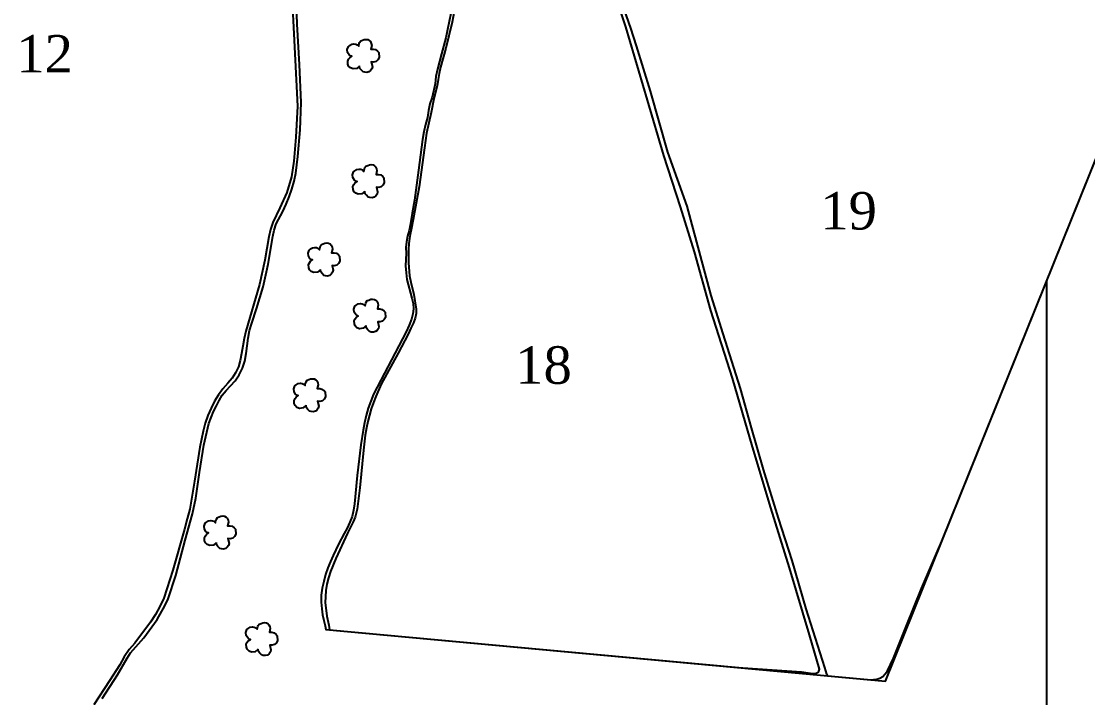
# Model space of a CAD drawing. Extents: x 736225 to 741536, y 7840815 to 7848326.
# Drawn here: x 739096 to 740036, y 7844196 to 7844792 of the extents above; entities that cross this region are included whole.
import ezdxf
from ezdxf.enums import TextEntityAlignment as Align

# ---------------------------------------------------------------- set-up
doc = ezdxf.new("R2010")
doc.units = 0
doc.header["$LTSCALE"] = 0.6
doc.linetypes.add('CONTINUO', pattern=[0])
for name, color, linetype in [('0114001311', 1, 'Continuous'), ('0114001311012', 5, 'Continuous'), ('0114001311018', 5, 'Continuous'), ('0114001311019', 5, 'Continuous'), ('_SIMBOLO ARVORE', 118, 'Continuous'), ('MALHA', 8, 'Continuous'), ('TEXTO_NUN_TAL', 7, 'Continuous')]:
    doc.layers.add(name, color=color, linetype=linetype)
doc.styles.add('AREAS', font='times.ttf')

msp = doc.modelspace()

# ---------------------------------------------------------------- linework, layer by layer
at = {"layer": '0114001311'}
for points in [[(739476.29, 7844806.38), (739473.37, 7844792.21), (739471.9, 7844785.07), (739470.37, 7844777.82), (739466.63, 7844763.67), (739462.96, 7844750.38), (739461.73, 7844743.85), (739461.07, 7844737.44), (739458.25, 7844725.56), (739456.42, 7844719.75), (739455.24, 7844713.79), (739454.34, 7844707.73), (739452.58, 7844701.52), (739451, 7844694.91), (739449.86, 7844688.21), (739446.47, 7844661.12), (739442.77, 7844634.95), (739440.78, 7844623.45), (739439.11, 7844612.7), (739437.97, 7844607.96), (739436.6, 7844603.07), (739435.67, 7844598.01), (739435.23, 7844593.11), (739435.58, 7844588.11), (739434.96, 7844576.9), (739435.36, 7844570.91), (739436.08, 7844564.86), (739440.46, 7844548.46), (739441.66, 7844543.67), (739441.85, 7844539.16), (739441.34, 7844534.81), (739440.02, 7844530.1), (739438.07, 7844524.76), (739435.43, 7844518.87), (739432.31, 7844512.6), (739406.58, 7844463.98), (739402.04, 7844451.61), (739400.33, 7844445.2), (739398.88, 7844438.74), (739397.65, 7844432.24), (739395.56, 7844419.23), (739392.31, 7844392.36), (739389.82, 7844367.29), (739389.05, 7844361.71), (739387.76, 7844356.23), (739385.76, 7844350.98), (739383.39, 7844345.8), (739380.87, 7844341), (739375.73, 7844331.62), (739371.22, 7844321.82), (739368.78, 7844316.57), (739366.53, 7844310.95), (739364.53, 7844305.07), (739362.89, 7844298.98), (739361.49, 7844292.84), (739360.63, 7844286.74), (739360.64, 7844280.64), (739361.04, 7844274.84), (739361.84, 7844269.42), (739362.91, 7844264.36), (739364.06, 7844259.76), (739364.77, 7844256.58), (739857.78, 7844210.98), (740105.22, 7844825.03)], [(739167.51, 7844195.88), (739181.16, 7844216.51), (739189.74, 7844231.33), (739192.6, 7844235.98), (739204.29, 7844249.31), (739216.19, 7844265.48), (739222.91, 7844277.36), (739225.63, 7844283.51), (739232.43, 7844304.14), (739240.79, 7844335.36), (739247.17, 7844358.31), (739250.18, 7844372.25), (739253.23, 7844394.8), (739257.3, 7844418.83), (739261.63, 7844437.94), (739263.6, 7844443.42), (739265.82, 7844448.55), (739268.3, 7844453.48), (739270.83, 7844458.31), (739273.48, 7844462.9), (739276.75, 7844467.17), (739280.73, 7844471.21), (739284.76, 7844475.61), (739288.19, 7844480.9), (739291.14, 7844486.79), (739293.3, 7844493.1), (739294.51, 7844499.67), (739295.25, 7844506.46), (739296.23, 7844513.23), (739297.52, 7844519.89), (739299.34, 7844526.38), (739303.63, 7844539.18), (739309.32, 7844558.36), (739312.54, 7844571.69), (739313.94, 7844578.41), (739318.09, 7844602.75), (739319.11, 7844608.54), (739320.8, 7844614.01), (739326.72, 7844624.97), (739329.6, 7844631.22), (739332.32, 7844637.68), (739334.72, 7844644.44), (739336.64, 7844651.48), (739338.16, 7844658.68), (739339.95, 7844673.36), (739342.21, 7844696.72), (739342.97, 7844721.03), (739341.52, 7844754.51), (739339.45, 7844789.8), (739338.5, 7844815.8)]]:
    msp.add_lwpolyline(points, dxfattribs=at)
at = {"layer": '0114001311012'}
msp.add_lwpolyline([(739333.48, 7844839.32), (739336.51, 7844781.31), (739339.62, 7844717.76), (739338.37, 7844690.21), (739336.47, 7844669.23), (739334.32, 7844655.29), (739330.2, 7844641.7), (739324.13, 7844628.12), (739317.92, 7844615.01), (739315.84, 7844609.03), (739314.43, 7844602.57), (739311.01, 7844582.01), (739306.16, 7844560.43), (739294.14, 7844519.53), (739292.76, 7844512.83), (739291.49, 7844506.18), (739290.46, 7844499.71), (739289.31, 7844493.57), (739287.6, 7844487.92), (739285.18, 7844482.8), (739282.1, 7844478.07), (739278.23, 7844473.53), (739274.05, 7844468.7), (739270.03, 7844463.44), (739266.54, 7844457.67), (739263.56, 7844451.57), (739260.83, 7844445.07), (739258.5, 7844438.27), (739256.54, 7844431.34), (739253.63, 7844417.24), (739249.09, 7844387.25), (739244.77, 7844362.71), (739242.52, 7844353.99), (739240.07, 7844345.07), (739229.9, 7844308.78), (739221.99, 7844284.14), (739218.42, 7844276.77), (739214.48, 7844269.7), (739210.23, 7844262.88), (739196.29, 7844244.43), (739191.51, 7844238.84), (739187.07, 7844232.57), (739183.17, 7844225.53), (739173.96, 7844211.26), (739160.16, 7844190.02)], dxfattribs=at)
at = {"layer": '0114001311018'}
msp.add_lwpolyline([(739479.53, 7844810.51), (739475.95, 7844791.8), (739470.33, 7844768.75), (739465.7, 7844751.92), (739464.42, 7844746.47), (739463.66, 7844741.09), (739462.91, 7844735.62), (739459.77, 7844724.17), (739457.61, 7844712.04), (739453.52, 7844693.9), (739451.72, 7844681.02), (739447.06, 7844646.54), (739441.74, 7844617.68), (739440.26, 7844610.13), (739439, 7844604.64), (739438.37, 7844601.01), (739437.86, 7844596.59), (739437.53, 7844591.29), (739437.66, 7844579.72), (739438.5, 7844568.03), (739439.6, 7844562.54), (739442.31, 7844551.84), (739444.41, 7844538.93), (739444.24, 7844535.07), (739443.41, 7844530.99), (739441.8, 7844526.74), (739439.7, 7844522.08), (739437.22, 7844516.74), (739428.51, 7844499.91), (739413.38, 7844472.79), (739408.61, 7844461.91), (739406.55, 7844456.42), (739404.65, 7844450.87), (739401.66, 7844439.84), (739400.47, 7844434.13), (739399.48, 7844427.84), (739397.88, 7844414.6), (739394.65, 7844381.38), (739392.28, 7844362.46), (739391.49, 7844359.11), (739390.44, 7844355.61), (739388.83, 7844351.46), (739386.54, 7844346.58), (739383.87, 7844341.38), (739373.45, 7844319.12), (739368.93, 7844307.62), (739367.04, 7844301.93), (739365.68, 7844296.49), (739364.75, 7844290.89), (739364.28, 7844285.41), (739364.2, 7844280.33), (739365.66, 7844268.33), (739367.23, 7844260.3), (739367.9, 7844256.29), (739725.47, 7844223.22), (739731.98, 7844222.85), (739783.84, 7844219.13), (739791.86, 7844218.1), (739794.51, 7844217.87), (739796.78, 7844218.12), (739798.33, 7844218.92), (739799.14, 7844219.84), (739799.74, 7844221.55), (739790.86, 7844251.9), (739773.33, 7844311.01), (739756.84, 7844363.73), (739740.52, 7844417.4), (739723.05, 7844478.03), (739703.77, 7844537.65), (739689.63, 7844589.42), (739677.13, 7844628.86), (739662.62, 7844674.27), (739648.23, 7844723.05), (739628.99, 7844787.62), (739612.4, 7844837.48)], dxfattribs=at)
at = {"layer": '0114001311019'}
msp.add_lwpolyline([(739625.31, 7844808.94), (739633.26, 7844786.26), (739638.15, 7844770.9), (739650.36, 7844730.75), (739665.67, 7844677.08), (739682.8, 7844629.46), (739694.42, 7844585.83), (739704.02, 7844550.77), (739714.52, 7844516.91), (739729.87, 7844468.8), (739739.31, 7844434.13), (739749.9, 7844397.42), (739763.22, 7844354.67), (739775.36, 7844317.45), (739787.74, 7844274.79), (739803.98, 7844222.99), (739805.76, 7844217.27), (739806.74, 7844215.7), (739844.82, 7844212.18), (739847.15, 7844212.35), (739850.19, 7844212.75), (739852.92, 7844213.67), (739855.4, 7844215.16), (739857.65, 7844217.38), (739859.58, 7844220.12), (739864.88, 7844231.41), (739875.9, 7844259.27), (739889.56, 7844292.57), (739902.83, 7844323.45), (739907.53, 7844334.44), (740104.35, 7844822.87)], dxfattribs=at)
at = {"layer": '_SIMBOLO ARVORE', "color": 3, "linetype": 'CONTINUO'}
for points in [[(739394.37, 7844752.92, 0), (739391.85, 7844750.8, 0), (739388.66, 7844750.43, 0), (739386.38, 7844751.32, 0), (739384.76, 7844752.91, 0), (739384.1, 7844754.73, 0), (739383.92, 7844757.41, 0), (739384.79, 7844759.11, 0), (739385.71, 7844760.36, 0), (739387.55, 7844761.61, 0), (739386.38, 7844761.98, 0), (739385.22, 7844762.94, 0), (739383.86, 7844765.08, 0), (739383.62, 7844767.62, 0), (739384.6, 7844770.28, 0), (739385.63, 7844771.23, 0), (739387.5, 7844772.37, 0), (739389.48, 7844772.64, 0), (739391.05, 7844772.41, 0), (739392.3, 7844771.84, 0), (739393.66, 7844770.62, 0), (739394.07, 7844772.95, 0), (739394.42, 7844773.88, 0), (739395.44, 7844775.17, 0), (739396.96, 7844775.73, 0), (739398.44, 7844776.38, 0), (739400.11, 7844776.54, 0), (739401.68, 7844776.31, 0), (739402.96, 7844775.63, 0), (739403.91, 7844774.61, 0), (739404.75, 7844772.96, 0), (739405.07, 7844771.13, 0), (739404.32, 7844767.87, 0), (739406.6, 7844767.91, 0), (739408.49, 7844767.45, 0), (739410.27, 7844766.04, 0), (739411.26, 7844764.91, 0), (739411.53, 7844760.43, 0), (739410.43, 7844758.42, 0), (739408.96, 7844757.08, 0), (739406.66, 7844756.46, 0), (739404.64, 7844756.64, 0), (739405.72, 7844752.45, 0), (739405.23, 7844750.66, 0), (739404.02, 7844748.96, 0), (739402.68, 7844747.89, 0), (739400.79, 7844747.43, 0), (739398.91, 7844747.54, 0), (739397.5, 7844747.94, 0), (739395.88, 7844749.53, 0), (739394.78, 7844750.96, 0), (739394.45, 7844753.13, 0)], [(739398.97, 7844642.5, 0), (739396.46, 7844640.39, 0), (739393.26, 7844640.02, 0), (739390.98, 7844640.91, 0), (739389.37, 7844642.5, 0), (739388.7, 7844644.32, 0), (739388.52, 7844647, 0), (739389.39, 7844648.7, 0), (739390.31, 7844649.95, 0), (739392.15, 7844651.2, 0), (739390.98, 7844651.57, 0), (739389.83, 7844652.53, 0), (739388.47, 7844654.67, 0), (739388.22, 7844657.21, 0), (739389.2, 7844659.87, 0), (739390.23, 7844660.82, 0), (739392.11, 7844661.96, 0), (739394.08, 7844662.23, 0), (739395.65, 7844662, 0), (739396.9, 7844661.43, 0), (739398.27, 7844660.21, 0), (739398.67, 7844662.54, 0), (739399.02, 7844663.47, 0), (739400.04, 7844664.76, 0), (739401.56, 7844665.32, 0), (739403.04, 7844665.97, 0), (739404.71, 7844666.13, 0), (739406.29, 7844665.9, 0), (739407.57, 7844665.22, 0), (739408.52, 7844664.2, 0), (739409.35, 7844662.55, 0), (739409.68, 7844660.72, 0), (739408.92, 7844657.46, 0), (739411.2, 7844657.5, 0), (739413.09, 7844657.04, 0), (739414.87, 7844655.63, 0), (739415.86, 7844654.5, 0), (739416.13, 7844650.02, 0), (739415.03, 7844648.01, 0), (739413.57, 7844646.67, 0), (739411.27, 7844646.05, 0), (739409.25, 7844646.23, 0), (739410.33, 7844642.04, 0), (739409.83, 7844640.25, 0), (739408.62, 7844638.55, 0), (739407.29, 7844637.48, 0), (739405.39, 7844637.02, 0), (739403.51, 7844637.13, 0), (739402.1, 7844637.53, 0), (739400.48, 7844639.12, 0), (739399.39, 7844640.55, 0), (739399.05, 7844642.72, 0)], [(739359.84, 7844573.5, 0), (739357.33, 7844571.39, 0), (739354.13, 7844571.02, 0), (739351.85, 7844571.9, 0), (739350.24, 7844573.49, 0), (739349.57, 7844575.31, 0), (739349.39, 7844578, 0), (739350.26, 7844579.69, 0), (739351.18, 7844580.95, 0), (739353.02, 7844582.19, 0), (739351.85, 7844582.57, 0), (739350.7, 7844583.52, 0), (739349.34, 7844585.66, 0), (739349.09, 7844588.21, 0), (739350.07, 7844590.86, 0), (739351.1, 7844591.81, 0), (739352.98, 7844592.96, 0), (739354.95, 7844593.22, 0), (739356.53, 7844593, 0), (739357.77, 7844592.42, 0), (739359.14, 7844591.2, 0), (739359.55, 7844593.53, 0), (739359.89, 7844594.46, 0), (739360.91, 7844595.75, 0), (739362.43, 7844596.31, 0), (739363.91, 7844596.97, 0), (739365.58, 7844597.12, 0), (739367.16, 7844596.9, 0), (739368.44, 7844596.22, 0), (739369.39, 7844595.19, 0), (739370.22, 7844593.55, 0), (739370.55, 7844591.72, 0), (739369.79, 7844588.46, 0), (739372.07, 7844588.49, 0), (739373.96, 7844588.04, 0), (739375.75, 7844586.63, 0), (739376.73, 7844585.5, 0), (739377, 7844581.01, 0), (739375.9, 7844579, 0), (739374.44, 7844577.66, 0), (739372.14, 7844577.05, 0), (739370.12, 7844577.22, 0), (739371.2, 7844573.03, 0), (739370.7, 7844571.25, 0), (739369.49, 7844569.54, 0), (739368.16, 7844568.48, 0), (739366.26, 7844568.01, 0), (739364.38, 7844568.13, 0), (739362.97, 7844568.53, 0), (739361.36, 7844570.11, 0), (739360.26, 7844571.54, 0), (739359.92, 7844573.71, 0)], [(739400.12, 7844524.04, 0), (739397.61, 7844521.93, 0), (739394.41, 7844521.56, 0), (739392.13, 7844522.45, 0), (739390.52, 7844524.04, 0), (739389.85, 7844525.86, 0), (739389.67, 7844528.54, 0), (739390.54, 7844530.24, 0), (739391.46, 7844531.49, 0), (739393.3, 7844532.74, 0), (739392.13, 7844533.11, 0), (739390.98, 7844534.07, 0), (739389.62, 7844536.21, 0), (739389.37, 7844538.75, 0), (739390.35, 7844541.41, 0), (739391.38, 7844542.36, 0), (739393.26, 7844543.5, 0), (739395.23, 7844543.77, 0), (739396.81, 7844543.54, 0), (739398.05, 7844542.97, 0), (739399.42, 7844541.75, 0), (739399.83, 7844544.08, 0), (739400.17, 7844545.01, 0), (739401.19, 7844546.3, 0), (739402.71, 7844546.86, 0), (739404.19, 7844547.51, 0), (739405.86, 7844547.67, 0), (739407.44, 7844547.44, 0), (739408.72, 7844546.76, 0), (739409.67, 7844545.74, 0), (739410.5, 7844544.09, 0), (739410.83, 7844542.26, 0), (739410.07, 7844539, 0), (739412.35, 7844539.04, 0), (739414.24, 7844538.58, 0), (739416.03, 7844537.17, 0), (739417.01, 7844536.04, 0), (739417.28, 7844531.55, 0), (739416.18, 7844529.55, 0), (739414.72, 7844528.21, 0), (739412.42, 7844527.59, 0), (739410.4, 7844527.77, 0), (739411.48, 7844523.58, 0), (739410.98, 7844521.79, 0), (739409.77, 7844520.09, 0), (739408.44, 7844519.02, 0), (739406.54, 7844518.56, 0), (739404.66, 7844518.67, 0), (739403.25, 7844519.07, 0), (739401.64, 7844520.66, 0), (739400.54, 7844522.09, 0), (739400.2, 7844524.26, 0)], [(739347.18, 7844453.89, 0), (739344.67, 7844451.78, 0), (739341.47, 7844451.41, 0), (739339.19, 7844452.29, 0), (739337.58, 7844453.88, 0), (739336.91, 7844455.7, 0), (739336.73, 7844458.38, 0), (739337.6, 7844460.08, 0), (739338.52, 7844461.33, 0), (739340.36, 7844462.58, 0), (739339.19, 7844462.96, 0), (739338.04, 7844463.91, 0), (739336.68, 7844466.05, 0), (739336.43, 7844468.6, 0), (739337.41, 7844471.25, 0), (739338.44, 7844472.2, 0), (739340.32, 7844473.35, 0), (739342.29, 7844473.61, 0), (739343.87, 7844473.39, 0), (739345.11, 7844472.81, 0), (739346.48, 7844471.59, 0), (739346.89, 7844473.92, 0), (739347.23, 7844474.85, 0), (739348.25, 7844476.14, 0), (739349.77, 7844476.7, 0), (739351.25, 7844477.36, 0), (739352.92, 7844477.51, 0), (739354.5, 7844477.28, 0), (739355.78, 7844476.61, 0), (739356.73, 7844475.58, 0), (739357.56, 7844473.94, 0), (739357.89, 7844472.11, 0), (739357.13, 7844468.85, 0), (739359.42, 7844468.88, 0), (739361.3, 7844468.43, 0), (739363.09, 7844467.02, 0), (739364.07, 7844465.89, 0), (739364.34, 7844461.4, 0), (739363.24, 7844459.39, 0), (739361.78, 7844458.05, 0), (739359.48, 7844457.44, 0), (739357.46, 7844457.61, 0), (739358.54, 7844453.42, 0), (739358.04, 7844451.63, 0), (739356.83, 7844449.93, 0), (739355.5, 7844448.87, 0), (739353.6, 7844448.4, 0), (739351.72, 7844448.51, 0), (739350.31, 7844448.91, 0), (739348.7, 7844450.5, 0), (739347.6, 7844451.93, 0), (739347.26, 7844454.1, 0)], [(739268.15, 7844332.93, 0), (739265.64, 7844330.82, 0), (739262.44, 7844330.45, 0), (739260.17, 7844331.33, 0), (739258.55, 7844332.92, 0), (739257.88, 7844334.74, 0), (739257.7, 7844337.42, 0), (739258.58, 7844339.12, 0), (739259.49, 7844340.37, 0), (739261.33, 7844341.62, 0), (739260.16, 7844342, 0), (739259.01, 7844342.95, 0), (739257.65, 7844345.09, 0), (739257.41, 7844347.64, 0), (739258.39, 7844350.29, 0), (739259.42, 7844351.24, 0), (739261.29, 7844352.39, 0), (739263.26, 7844352.65, 0), (739264.84, 7844352.43, 0), (739266.08, 7844351.85, 0), (739267.45, 7844350.63, 0), (739267.86, 7844352.96, 0), (739268.21, 7844353.89, 0), (739269.23, 7844355.18, 0), (739270.74, 7844355.74, 0), (739272.23, 7844356.4, 0), (739273.89, 7844356.55, 0), (739275.47, 7844356.32, 0), (739276.75, 7844355.65, 0), (739277.7, 7844354.62, 0), (739278.53, 7844352.98, 0), (739278.86, 7844351.15, 0), (739278.1, 7844347.89, 0), (739280.39, 7844347.92, 0), (739282.28, 7844347.47, 0), (739284.06, 7844346.06, 0), (739285.05, 7844344.93, 0), (739285.31, 7844340.44, 0), (739284.21, 7844338.43, 0), (739282.75, 7844337.09, 0), (739280.45, 7844336.48, 0), (739278.43, 7844336.65, 0), (739279.51, 7844332.46, 0), (739279.02, 7844330.67, 0), (739277.8, 7844328.97, 0), (739276.47, 7844327.91, 0), (739274.57, 7844327.44, 0), (739272.69, 7844327.55, 0), (739271.28, 7844327.95, 0), (739269.67, 7844329.54, 0), (739268.57, 7844330.97, 0), (739268.23, 7844333.14, 0)], [(739304.98, 7844239.09, 0), (739302.46, 7844236.98, 0), (739299.27, 7844236.61, 0), (739296.99, 7844237.5, 0), (739295.37, 7844239.08, 0), (739294.71, 7844240.9, 0), (739294.53, 7844243.59, 0), (739295.4, 7844245.29, 0), (739296.32, 7844246.54, 0), (739298.16, 7844247.79, 0), (739296.98, 7844248.16, 0), (739295.83, 7844249.11, 0), (739294.47, 7844251.25, 0), (739294.23, 7844253.8, 0), (739295.21, 7844256.45, 0), (739296.24, 7844257.41, 0), (739298.11, 7844258.55, 0), (739300.08, 7844258.82, 0), (739301.66, 7844258.59, 0), (739302.9, 7844258.02, 0), (739304.27, 7844256.8, 0), (739304.68, 7844259.13, 0), (739305.03, 7844260.06, 0), (739306.05, 7844261.35, 0), (739307.57, 7844261.9, 0), (739309.05, 7844262.56, 0), (739310.72, 7844262.71, 0), (739312.29, 7844262.49, 0), (739313.57, 7844261.81, 0), (739314.52, 7844260.79, 0), (739315.36, 7844259.14, 0), (739315.68, 7844257.31, 0), (739314.93, 7844254.05, 0), (739317.21, 7844254.09, 0), (739319.1, 7844253.63, 0), (739320.88, 7844252.22, 0), (739321.87, 7844251.09, 0), (739322.14, 7844246.6, 0), (739321.03, 7844244.59, 0), (739319.57, 7844243.26, 0), (739317.27, 7844242.64, 0), (739315.25, 7844242.82, 0), (739316.33, 7844238.63, 0), (739315.84, 7844236.84, 0), (739314.63, 7844235.13, 0), (739313.29, 7844234.07, 0), (739311.4, 7844233.61, 0), (739309.52, 7844233.72, 0), (739308.11, 7844234.12, 0), (739306.49, 7844235.71, 0), (739305.39, 7844237.14, 0), (739305.05, 7844239.31, 0)]]:
    msp.add_polyline3d(points, dxfattribs=at)
at = {"layer": 'MALHA'}
msp.add_lwpolyline([(740000, 7841582.21), (740000, 7844563.91)], dxfattribs=at)

# ---------------------------------------------------------------- texts
at = {"layer": 'TEXTO_NUN_TAL', "linetype": 'Continuous', "style": 'AREAS'}
for s, p in [('12', (739116.92, 7844763.84)), ('19', (739825.32, 7844625.51)), ('18', (739556.49, 7844489.53))]:
    msp.add_text(s, height=33, dxfattribs=at).set_placement(p, align=Align.MIDDLE_CENTER)

doc.saveas('drawing.dxf')
